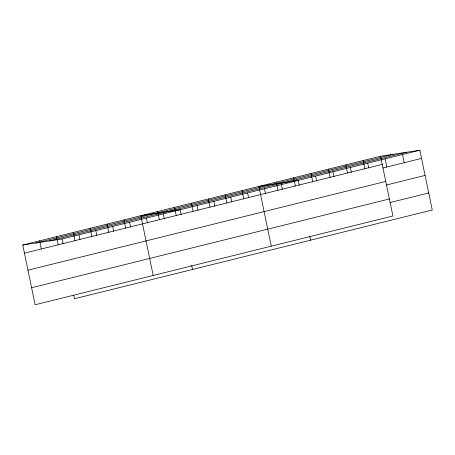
<?xml version="1.0" encoding="UTF-8"?>
<svg xmlns="http://www.w3.org/2000/svg" width="455" height="455" viewBox="0 0 455 455"><rect width="100%" height="100%" fill="white"/><g stroke="black" fill="none" stroke-linecap="round" stroke-linejoin="round"><path stroke-width="0.68" d="M380.545 156.241L392.921 215.994L35.126 304.765L22.75 245.012L380.545 156.241L419.874 150.235L432.25 209.988L74.455 298.759L73.75 295.358M35.729 243.033L393.524 154.256M49.1 240.991L406.895 152.215M22.75 245.012L62.079 239.006L419.874 150.235M24.439 253.173L382.234 164.397M382.797 168.009L421.563 158.391M27.965 270.196L385.76 181.426M386.323 185.037L425.089 175.42M31.6 287.742L389.395 198.966M389.958 202.577L428.724 192.96M402.499 154.546L404.188 162.702M385.118 158.858L386.807 167.013M367.742 163.169L368.726 167.929M363.164 160.552L364.853 168.708M350.361 167.48L351.345 172.24M345.789 164.864L347.478 173.019M332.98 171.797L333.97 176.551M328.408 169.175L330.097 177.336M315.605 176.108L316.589 180.862M311.032 173.486L312.721 181.647M299.214 185.174L298.224 180.419L258.895 186.425L271.271 246.178M309.753 236.082L310.6 240.172M293.651 177.797L295.34 185.958M281.361 184.605L282.345 189.36M276.27 182.114L277.959 190.27M264.491 188.785L265.475 193.546M247.622 192.971L248.606 197.732M242.026 190.605L243.715 198.767M230.759 197.157L231.743 201.918M225.157 194.791L226.846 202.953M213.89 201.343L214.874 206.104M208.293 198.977L209.982 207.139M197.021 205.529L198.005 210.284M191.424 203.163L193.113 211.319M181.141 214.47L180.152 209.715L140.822 215.715L153.198 275.468M191.68 265.379L192.528 269.462M174.555 207.349L176.244 215.505M163.288 213.895L164.272 218.656M157.692 211.535L159.381 219.691M146.419 218.081L147.403 222.842M129.55 222.267L130.54 227.028M123.953 219.901L125.643 228.063M112.686 226.454L113.67 231.214M107.09 224.087L108.779 232.243M95.817 230.639L96.801 235.394M90.221 228.274L91.91 236.429M78.948 234.825L79.932 239.58M73.352 232.46L75.041 240.615M62.079 239.006L63.069 243.766M56.483 236.645L58.172 244.801M39.619 240.826L41.308 248.987"/></g></svg>
